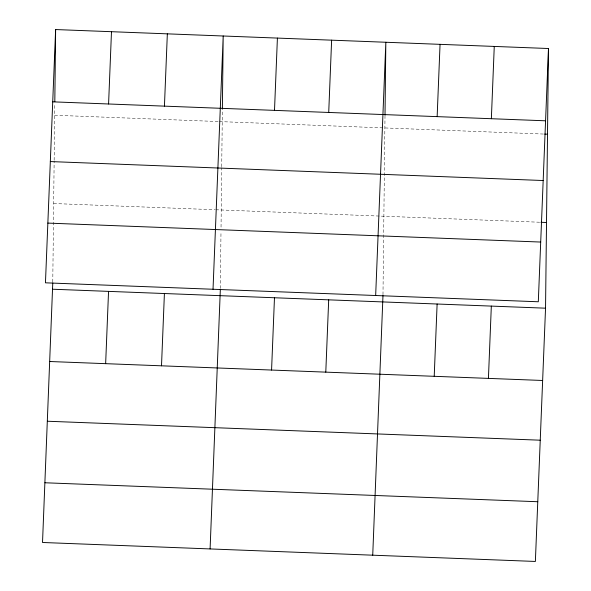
<?xml version="1.0" encoding="UTF-8"?>
<svg xmlns="http://www.w3.org/2000/svg" width="591" height="591" viewBox="0 0 591 591"><rect width="100%" height="100%" fill="white"/><g stroke="black" fill="none" stroke-linecap="round" stroke-linejoin="round"><path stroke-width="0.44" stroke-dasharray="2.96 2.22" d="M52.776 282.01L54.143 161.151M54.15 160.272L54.793 103.514M220.347 288.46L220.99 231.628M221.041 227.121L221.714 167.6M221.721 166.721L222.371 109.062M382.983 294.717L385 116.22M54.66 115.245L218.567 121.547M219.483 121.583L543.831 134.061M53.663 203.533L214.821 209.731M215.737 209.768L540.078 222.246"/><path stroke-width="0.89" d="M548.478 48.514L538.305 301.772L45.455 282.816L55.628 29.55L548.478 48.514L545.545 308.184L535.372 561.45L42.522 542.486L52.769 282.912M54.815 101.711L55.628 29.55M220.34 289.361L210.093 548.936M222.379 108.16L223.199 35.999L213.026 289.258M382.975 295.618L372.729 555.193M385.014 115.319L385.834 42.257L375.662 295.515M108.581 103.986L111.485 31.7M105.649 363.664L108.552 291.378M164.438 106.136L167.342 33.85M161.506 365.814L164.409 293.528M274.505 110.369L277.408 38.083M271.572 370.047L274.475 297.761M328.722 112.46L331.625 40.166M325.789 372.138L328.692 299.844M437.148 116.626L440.051 44.34M434.215 376.304L437.118 304.018M491.357 118.717L494.261 46.423M488.425 378.395L491.328 306.101M52.725 101.837L545.574 120.8M544.747 134.098L547.51 134.201M50.331 161.565L543.173 180.521M540.994 222.282L546.512 222.497M47.856 223.095L540.699 242.051M52.695 289.228L545.545 308.184M49.792 361.515L542.641 380.478M47.398 421.235L540.24 440.199M44.923 482.766L537.766 501.729"/></g></svg>
